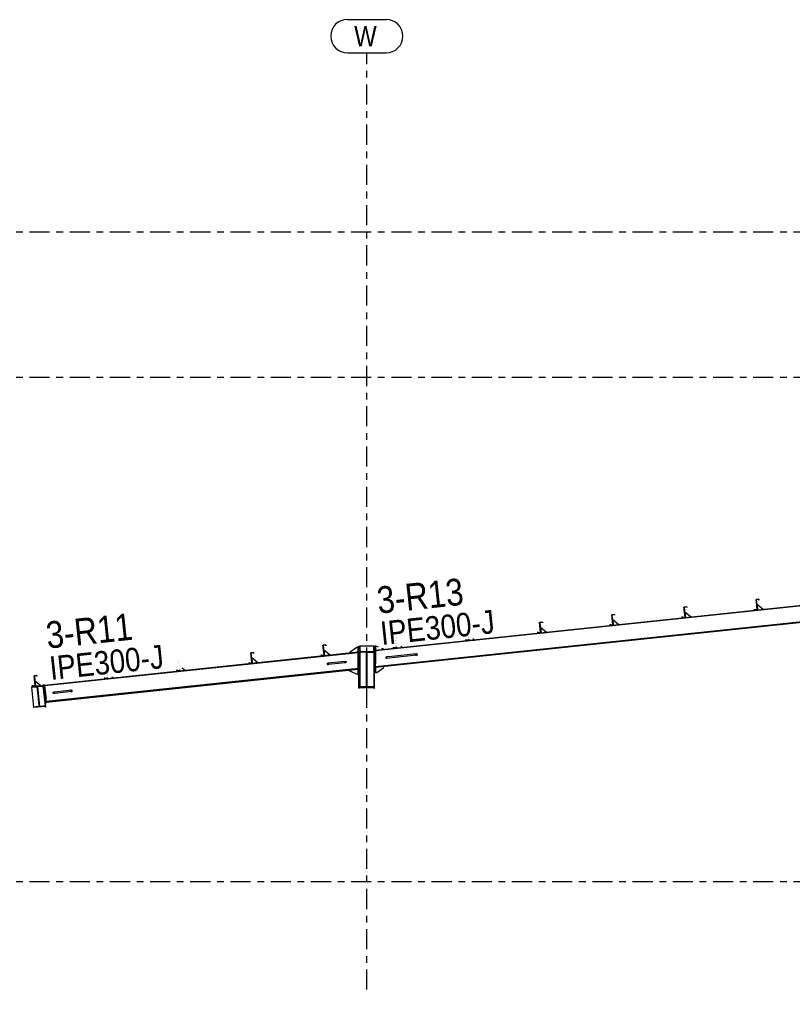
# Model space of a CAD drawing. Header units: millimetres. Extents: x -65 to 757, y -38 to 536.
# Drawn here: x 6.5 to 121.9, y 176 to 320.7 of the extents above; entities that cross this region are included whole.
import ezdxf

# ---------------------------------------------------------------- set-up
doc = ezdxf.new("R2010")
doc.units = ezdxf.units.MM
for name, pattern in [('XKITLINE00', [0]), ('XKITLINE02', [4, 2, -2]), ('XKITLINE03', [6, 3, -1, 1, -1])]:
    doc.linetypes.add(name, pattern=pattern)
for name, color, linetype, lineweight in [('Part', 2, 'Continuous', 0), ('PartMark', 7, 'Continuous', 0), ('S-grid', 1, 'Continuous', 0)]:
    doc.layers.add(name, color=color, linetype=linetype, lineweight=lineweight)
doc.styles.add('ARIAL', font='ARIAL.TTF')

# ---------------------------------------------------------------- blocks, each defined once
blk = doc.blocks.new('*A187')
at = {"layer": 'Part'}
blk.add_hatch(color=3, dxfattribs=at).paths.add_polyline_path([(9.16, 221.16), (9.19, 221.17), (9.5, 218.19), (9.47, 218.19)], flags=17)
blk = doc.blocks.new('*A188')
at = {"layer": 'Part'}
blk.add_hatch(color=3, dxfattribs=at).paths.add_polyline_path([(65.8, 226.04), (65.87, 226.01), (65.9, 225.96), (65.88, 225.91), (65.82, 225.86), (65.74, 225.84), (65.66, 225.84), (65.59, 225.87), (65.56, 225.92), (65.58, 225.98), (65.64, 226.02), (65.72, 226.05)], flags=17)
blk = doc.blocks.new('*A189')
at = {"layer": 'Part'}
blk.add_hatch(color=3, dxfattribs=at).paths.add_polyline_path([(62.57, 228.47), (62.98, 228.52), (63, 228.39), (62.98, 228.39), (62.97, 228.5), (62.58, 228.46), (62.74, 226.97), (62.33, 226.92), (62.31, 227.05), (62.33, 227.05), (62.34, 226.94), (62.73, 226.98)], flags=17)
blk = doc.blocks.new('*A190')
at = {"layer": 'Part'}
blk.add_hatch(color=3, dxfattribs=at).paths.add_polyline_path([(62.57, 228.47), (62.98, 228.52), (63, 228.39), (62.98, 228.39), (62.97, 228.5), (62.58, 228.46), (62.74, 226.97), (62.33, 226.92), (62.31, 227.05), (62.33, 227.05), (62.34, 226.94), (62.73, 226.98)], flags=17)
blk = doc.blocks.new('*A191')
at = {"layer": 'Part'}
blk.add_hatch(color=3, dxfattribs=at).paths.add_polyline_path([(84.12, 230.75), (84.53, 230.79), (84.54, 230.67), (84.53, 230.66), (84.52, 230.77), (84.13, 230.73), (84.29, 229.24), (83.88, 229.2), (83.86, 229.32), (83.88, 229.32), (83.89, 229.21), (84.27, 229.25)], flags=17)
blk = doc.blocks.new('*A192')
at = {"layer": 'Part'}
blk.add_hatch(color=3, dxfattribs=at).paths.add_polyline_path([(84.12, 230.75), (84.53, 230.79), (84.54, 230.67), (84.53, 230.66), (84.52, 230.77), (84.13, 230.73), (84.29, 229.24), (83.88, 229.2), (83.86, 229.32), (83.88, 229.32), (83.89, 229.21), (84.27, 229.25)], flags=17)
blk = doc.blocks.new('*A193')
at = {"layer": 'Part'}
blk.add_hatch(color=3, dxfattribs=at).paths.add_polyline_path([(105.66, 233.02), (106.08, 233.06), (106.09, 232.94), (106.08, 232.94), (106.06, 233.05), (105.68, 233.01), (105.84, 231.51), (105.42, 231.47), (105.41, 231.59), (105.42, 231.6), (105.44, 231.49), (105.82, 231.53)], flags=17)
blk = doc.blocks.new('*A194')
at = {"layer": 'Part'}
blk.add_hatch(color=3, dxfattribs=at).paths.add_polyline_path([(105.66, 233.02), (106.08, 233.06), (106.09, 232.94), (106.08, 232.94), (106.06, 233.05), (105.68, 233.01), (105.84, 231.51), (105.42, 231.47), (105.41, 231.59), (105.42, 231.6), (105.44, 231.49), (105.82, 231.53)], flags=17)
blk = doc.blocks.new('*A195')
at = {"layer": 'Part'}
blk.add_hatch(color=3, dxfattribs=at).paths.add_polyline_path([(73.34, 229.61), (73.76, 229.65), (73.77, 229.53), (73.75, 229.53), (73.74, 229.64), (73.36, 229.6), (73.52, 228.1), (73.1, 228.06), (73.09, 228.18), (73.1, 228.19), (73.11, 228.08), (73.5, 228.12)], flags=17)
blk = doc.blocks.new('*A196')
at = {"layer": 'Part'}
blk.add_hatch(color=3, dxfattribs=at).paths.add_polyline_path([(73.34, 229.61), (73.76, 229.65), (73.77, 229.53), (73.75, 229.53), (73.74, 229.64), (73.36, 229.6), (73.52, 228.1), (73.1, 228.06), (73.09, 228.18), (73.1, 228.19), (73.11, 228.08), (73.5, 228.12)], flags=17)
blk = doc.blocks.new('*A197')
at = {"layer": 'Part'}
blk.add_hatch(color=3, dxfattribs=at).paths.add_polyline_path([(94.89, 231.88), (95.3, 231.93), (95.32, 231.8), (95.3, 231.8), (95.29, 231.91), (94.91, 231.87), (95.06, 230.38), (94.65, 230.33), (94.64, 230.46), (94.65, 230.46), (94.66, 230.35), (95.05, 230.39)], flags=17)
blk = doc.blocks.new('*A198')
at = {"layer": 'Part'}
blk.add_hatch(color=3, dxfattribs=at).paths.add_polyline_path([(94.89, 231.88), (95.3, 231.93), (95.32, 231.8), (95.3, 231.8), (95.29, 231.91), (94.91, 231.87), (95.06, 230.38), (94.65, 230.33), (94.64, 230.46), (94.65, 230.46), (94.66, 230.35), (95.05, 230.39)], flags=17)
blk = doc.blocks.new('*A199')
at = {"layer": 'Part'}
blk.add_hatch(color=3, dxfattribs=at).paths.add_polyline_path([(57.29, 226.32), (57.29, 226.42), (59.38, 226.42), (59.38, 226.32)], flags=17)
blk = doc.blocks.new('*A200')
at = {"layer": 'Part'}
blk.add_hatch(color=3, dxfattribs=at).paths.add_polyline_path([(57.29, 221), (57.29, 221.1), (59.38, 221.1), (59.38, 221)], flags=17)
blk = doc.blocks.new('*A201')
at = {"layer": 'Part'}
blk.add_hatch(color=3, dxfattribs=at).paths.add_polyline_path([(58.31, 221.1), (58.31, 226.32), (58.35, 226.32), (58.35, 221.1)], flags=17)
blk = doc.blocks.new('*A202')
at = {"layer": 'Part'}
blk.add_hatch(color=3, dxfattribs=at).paths.add_polyline_path([(8.7, 222.79), (9.11, 222.84), (9.13, 222.71), (9.11, 222.71), (9.1, 222.82), (8.72, 222.78), (8.87, 221.29), (8.46, 221.24), (8.45, 221.37), (8.46, 221.37), (8.47, 221.26), (8.86, 221.3)], flags=17)
blk = doc.blocks.new('*A203')
at = {"layer": 'Part'}
blk.add_hatch(color=3, dxfattribs=at).paths.add_polyline_path([(8.7, 222.79), (9.11, 222.84), (9.13, 222.71), (9.11, 222.71), (9.1, 222.82), (8.72, 222.78), (8.87, 221.29), (8.46, 221.24), (8.45, 221.37), (8.46, 221.37), (8.47, 221.26), (8.86, 221.3)], flags=17)
blk = doc.blocks.new('*A204')
at = {"layer": 'Part'}
blk.add_hatch(color=3, dxfattribs=at).paths.add_polyline_path([(14.31, 220.61), (14.36, 220.58), (14.39, 220.53), (14.38, 220.47), (14.33, 220.43), (14.27, 220.41), (14.21, 220.42), (14.16, 220.45), (14.13, 220.5), (14.14, 220.55), (14.19, 220.6), (14.25, 220.62)], flags=17)
blk = doc.blocks.new('*A205')
at = {"layer": 'Part'}
blk.add_hatch(color=3, dxfattribs=at).paths.add_polyline_path([(19.47, 223.93), (19.89, 223.97), (19.9, 223.85), (19.89, 223.85), (19.88, 223.96), (19.49, 223.92), (19.65, 222.42), (19.23, 222.38), (19.22, 222.5), (19.24, 222.5), (19.25, 222.39), (19.63, 222.44)], flags=17)
blk = doc.blocks.new('*A206')
at = {"layer": 'Part'}
blk.add_hatch(color=3, dxfattribs=at).paths.add_polyline_path([(19.47, 223.93), (19.89, 223.97), (19.9, 223.85), (19.89, 223.85), (19.88, 223.96), (19.49, 223.92), (19.65, 222.42), (19.23, 222.38), (19.22, 222.5), (19.24, 222.5), (19.25, 222.39), (19.63, 222.44)], flags=17)
blk = doc.blocks.new('*A207')
at = {"layer": 'Part'}
blk.add_hatch(color=3, dxfattribs=at).paths.add_polyline_path([(30.25, 225.07), (30.66, 225.11), (30.68, 224.98), (30.66, 224.98), (30.65, 225.09), (30.26, 225.05), (30.42, 223.56), (30.01, 223.51), (29.99, 223.64), (30.01, 223.64), (30.02, 223.53), (30.41, 223.57)], flags=17)
blk = doc.blocks.new('*A208')
at = {"layer": 'Part'}
blk.add_hatch(color=3, dxfattribs=at).paths.add_polyline_path([(30.25, 225.07), (30.66, 225.11), (30.68, 224.98), (30.66, 224.98), (30.65, 225.09), (30.26, 225.05), (30.42, 223.56), (30.01, 223.51), (29.99, 223.64), (30.01, 223.64), (30.02, 223.53), (30.41, 223.57)], flags=17)
blk = doc.blocks.new('*A209')
at = {"layer": 'Part'}
blk.add_hatch(color=3, dxfattribs=at).paths.add_polyline_path([(8.66, 218.1), (10.32, 218.28), (10.32, 218.21), (8.67, 218.04)], flags=17)
blk = doc.blocks.new('*A210')
at = {"layer": 'Part'}
blk.add_hatch(color=3, dxfattribs=at).paths.add_polyline_path([(8.34, 221.15), (10, 221.32), (10, 221.25), (8.34, 221.08)], flags=17)
blk = doc.blocks.new('*A211')
at = {"layer": 'Part'}
blk.add_hatch(color=3, dxfattribs=at).paths.add_polyline_path([(52.6, 224.65), (52.65, 224.61), (52.67, 224.56), (52.66, 224.51), (52.62, 224.47), (52.55, 224.45), (52.49, 224.45), (52.44, 224.49), (52.42, 224.54), (52.43, 224.59), (52.47, 224.63), (52.53, 224.65)], flags=17)
blk = doc.blocks.new('*A212')
at = {"layer": 'Part'}
blk.add_hatch(color=3, dxfattribs=at).paths.add_polyline_path([(41.02, 226.2), (41.44, 226.25), (41.45, 226.12), (41.43, 226.12), (41.42, 226.23), (41.04, 226.19), (41.2, 224.69), (40.78, 224.65), (40.77, 224.78), (40.78, 224.78), (40.79, 224.67), (41.18, 224.71)], flags=17)
blk = doc.blocks.new('*A213')
at = {"layer": 'Part'}
blk.add_hatch(color=3, dxfattribs=at).paths.add_polyline_path([(41.02, 226.2), (41.44, 226.25), (41.45, 226.12), (41.43, 226.12), (41.42, 226.23), (41.04, 226.19), (41.2, 224.69), (40.78, 224.65), (40.77, 224.78), (40.78, 224.78), (40.79, 224.67), (41.18, 224.71)], flags=17)
blk = doc.blocks.new('*A214')
at = {"layer": 'Part'}
blk.add_hatch(color=3, dxfattribs=at).paths.add_polyline_path([(51.79, 227.34), (52.21, 227.38), (52.22, 227.26), (52.21, 227.26), (52.2, 227.37), (51.81, 227.32), (51.97, 225.83), (51.55, 225.79), (51.54, 225.91), (51.56, 225.91), (51.57, 225.8), (51.95, 225.84)], flags=17)
blk = doc.blocks.new('*A215')
at = {"layer": 'Part'}
blk.add_hatch(color=3, dxfattribs=at).paths.add_polyline_path([(51.79, 227.34), (52.21, 227.38), (52.22, 227.26), (52.21, 227.26), (52.2, 227.37), (51.81, 227.32), (51.97, 225.83), (51.55, 225.79), (51.54, 225.91), (51.56, 225.91), (51.57, 225.8), (51.95, 225.84)], flags=17)
blk = doc.blocks.new('*A237')
at = {"layer": 'Part'}
blk.add_hatch(color=3, dxfattribs=at).paths.add_polyline_path([(116.44, 234.16), (116.85, 234.2), (116.86, 234.08), (116.85, 234.07), (116.84, 234.18), (116.45, 234.14), (116.61, 232.65), (116.2, 232.61), (116.18, 232.73), (116.2, 232.73), (116.21, 232.62), (116.59, 232.66)], flags=17)
blk = doc.blocks.new('*A238')
at = {"layer": 'Part'}
blk.add_hatch(color=3, dxfattribs=at).paths.add_polyline_path([(116.44, 234.16), (116.85, 234.2), (116.86, 234.08), (116.85, 234.07), (116.84, 234.18), (116.45, 234.14), (116.61, 232.65), (116.2, 232.61), (116.18, 232.73), (116.2, 232.73), (116.21, 232.62), (116.59, 232.66)], flags=17)
blk = doc.blocks.new('*A1048')
at = {"layer": 'S-grid', "color": 1, "linetype": 'XKITLINE03', "lineweight": 0}
blk.add_line((-10, 289), (252.7, 289), dxfattribs=at)
blk = doc.blocks.new('*A1050')
at = {"layer": 'S-grid', "color": 1, "linetype": 'XKITLINE03', "lineweight": 0}
blk.add_line((-10, 267.33), (561.82, 267.33), dxfattribs=at)
blk = doc.blocks.new('*A1052')
at = {"layer": 'S-grid', "color": 1, "linetype": 'XKITLINE03', "lineweight": 0}
blk.add_line((-10, 192.12), (571.18, 192.12), dxfattribs=at)
blk = doc.blocks.new('*A1072')
at = {"layer": 'S-grid', "color": 1, "linetype": 'XKITLINE03', "lineweight": 0}
blk.add_line((58.33, 175.98), (58.33, 315.67), dxfattribs=at)
at = {"layer": 'S-grid', "color": 3, "style": 'ARIAL', "width": 0.85}
blk.add_text('W', height=3, dxfattribs=at).set_placement((56.45, 316.67))
blk = doc.blocks.new('*A1073')
at = {"layer": 'S-grid', "color": 1, "linetype": 'XKITLINE00', "lineweight": 0}
for p, q in [((55.45, 320.67), (61.22, 320.67)), ((55.45, 315.67), (61.22, 315.67))]:
    blk.add_line(p, q, dxfattribs=at)
for centre, start, end in [((55.45, 318.17), 90, 270), ((61.22, 318.17), 270, 90)]:
    blk.add_arc(centre, 2.5, start, end, dxfattribs=at)
blk = doc.blocks.new('*A1120')
at = {"layer": 'Part', "color": 2, "linetype": 'XKITLINE00', "lineweight": 0}
for p, q in [((139.44, 234.97), (59.64, 226.56)), ((139.44, 234.9), (59.64, 226.48)), ((139.44, 232.54), (59.64, 224.12)), ((59.64, 224.04), (139.44, 232.46))]:
    blk.add_line(p, q, dxfattribs=at)
at = {"layer": 'Part', "color": 7, "linetype": 'XKITLINE02', "lineweight": 0}
for p, q in [((139.44, 232.46), (139.44, 234.97)), ((59.64, 226.56), (59.64, 224.04))]:
    blk.add_line(p, q, dxfattribs=at)
blk = doc.blocks.new('*A1166')
at = {"layer": 'Part', "color": 2, "linetype": 'XKITLINE00', "lineweight": 0}
for p, q in [((57.03, 226.28), (10.26, 221.35)), ((57.03, 226.21), (10.27, 221.27)), ((57.03, 223.84), (10.51, 218.94)), ((10.52, 218.86), (57.03, 223.77))]:
    blk.add_line(p, q, dxfattribs=at)
at = {"layer": 'Part', "color": 7, "linetype": 'XKITLINE02', "lineweight": 0}
for p, q in [((57.03, 223.77), (57.03, 226.28)), ((10.26, 221.35), (10.52, 218.86))]:
    blk.add_line(p, q, dxfattribs=at)
blk = doc.blocks.new('*A1167')
at = {"layer": 'Part', "color": 2, "linetype": 'XKITLINE00', "lineweight": 0}
for p, q in [((41.09, 226.11), (41.05, 226.1)), ((41.25, 224.62), (41.09, 226.11)), ((41.2, 224.69), (41.2, 224.61))]:
    blk.add_line(p, q, dxfattribs=at)
at = {"layer": 'Part', "color": 7, "linetype": 'XKITLINE02', "lineweight": 0}
for p, q in [((41.05, 226.1), (41.2, 224.69)), ((41.2, 224.61), (41.25, 224.62))]:
    blk.add_line(p, q, dxfattribs=at)
blk = doc.blocks.new('*A1168')
at = {"layer": 'Part', "color": 2, "linetype": 'XKITLINE00', "lineweight": 0}
blk.add_line((42.07, 224.7), (41.16, 225.44), dxfattribs=at)
at = {"layer": 'Part', "color": 7, "linetype": 'XKITLINE02', "lineweight": 0}
for p, q in [((41.16, 225.44), (41.25, 224.62)), ((41.25, 224.62), (42.07, 224.7))]:
    blk.add_line(p, q, dxfattribs=at)
blk = doc.blocks.new('*A1169')
at = {"layer": 'Part', "color": 2, "linetype": 'XKITLINE00', "lineweight": 0}
for p, q in [((59.37, 227.18), (57.29, 227.18)), ((57.29, 226.54), (57.42, 226.42)), ((59.25, 226.42), (59.37, 226.54))]:
    blk.add_line(p, q, dxfattribs=at)
at = {"layer": 'Part', "color": 7, "linetype": 'XKITLINE02', "lineweight": 0}
for p, q in [((57.29, 227.18), (57.29, 226.54)), ((59.37, 226.54), (59.37, 227.18)), ((57.42, 226.42), (59.25, 226.42))]:
    blk.add_line(p, q, dxfattribs=at)
blk = doc.blocks.new('*A1170')
at = {"layer": 'Part', "color": 2, "linetype": 'XKITLINE00', "lineweight": 0}
for p, q in [((57.15, 227.07), (57.02, 227.07)), ((57.02, 227.07), (57.02, 222.99)), ((57.15, 222.99), (57.15, 227.07)), ((57.02, 222.99), (57.15, 222.99))]:
    blk.add_line(p, q, dxfattribs=at)
blk = doc.blocks.new('*A1171')
at = {"layer": 'Part', "color": 2, "linetype": 'XKITLINE00', "lineweight": 0}
for p, q in [((55.84, 226.36), (56.86, 227.05)), ((55.86, 226.16), (55.84, 226.36)), ((56.86, 227.05), (57.02, 227.07)), ((56.9, 226.27), (57.02, 226.41))]:
    blk.add_line(p, q, dxfattribs=at)
at = {"layer": 'Part', "color": 7, "linetype": 'XKITLINE02', "lineweight": 0}
for p, q in [((55.86, 226.16), (56.9, 226.27)), ((57.02, 227.07), (57.02, 226.41))]:
    blk.add_line(p, q, dxfattribs=at)
blk = doc.blocks.new('*A1172')
at = {"layer": 'Part', "color": 2, "linetype": 'XKITLINE00', "lineweight": 0}
for p, q in [((9.16, 221.16), (9.19, 221.17)), ((9.47, 218.19), (9.16, 221.16)), ((9.19, 221.17), (9.5, 218.19)), ((9.5, 218.19), (9.47, 218.19))]:
    blk.add_line(p, q, dxfattribs=at)
blk = doc.blocks.new('*A1173')
at = {"layer": 'Part', "color": 2, "linetype": 'XKITLINE00', "lineweight": 0}
for p, q in [((65.72, 226.05), (62.09, 225.66)), ((65.74, 225.84), (62.11, 225.46)), ((65.58, 225.98), (65.56, 225.92)), ((65.56, 225.92), (65.59, 225.87)), ((65.64, 226.02), (65.58, 225.98)), ((65.59, 225.87), (65.66, 225.84)), ((65.72, 226.05), (65.64, 226.02)), ((65.66, 225.84), (65.74, 225.84)), ((65.8, 226.04), (65.72, 226.05)), ((65.74, 225.84), (65.82, 225.86)), ((65.87, 226.01), (65.8, 226.04)), ((65.82, 225.86), (65.88, 225.91)), ((65.9, 225.96), (65.87, 226.01)), ((65.88, 225.91), (65.9, 225.96))]:
    blk.add_line(p, q, dxfattribs=at)
at = {"layer": 'Part', "color": 7, "linetype": 'XKITLINE02', "lineweight": 0}
for p, q in [((61.22, 225.52), (61.24, 225.56)), ((61.22, 225.47), (61.22, 225.52)), ((61.23, 225.42), (61.22, 225.47)), ((61.26, 225.38), (61.23, 225.42)), ((61.24, 225.56), (61.27, 225.58)), ((61.29, 225.37), (61.26, 225.38)), ((62.09, 225.66), (61.27, 225.58)), ((61.27, 225.58), (61.31, 225.57)), ((62.11, 225.46), (61.29, 225.37)), ((61.32, 225.39), (61.29, 225.37)), ((61.31, 225.57), (61.33, 225.53)), ((61.34, 225.43), (61.32, 225.39)), ((61.33, 225.53), (61.35, 225.48)), ((61.35, 225.48), (61.34, 225.43))]:
    blk.add_line(p, q, dxfattribs=at)
blk = doc.blocks.new('*A1174')
at = {"layer": 'Part', "color": 2, "linetype": 'XKITLINE00', "lineweight": 0}
for p, q in [((62.32, 227.04), (62.31, 227.05)), ((62.31, 227.05), (62.33, 227.05)), ((62.33, 226.92), (62.32, 227.04)), ((62.33, 227.05), (62.33, 227.04)), ((62.33, 227.04), (62.34, 226.94)), ((62.74, 226.97), (62.33, 226.92)), ((62.34, 226.94), (62.73, 226.98)), ((62.73, 226.98), (62.72, 227.08)), ((62.73, 227.08), (62.74, 226.97))]:
    blk.add_line(p, q, dxfattribs=at)
blk = doc.blocks.new('*A1175')
at = {"layer": 'Part', "color": 2, "linetype": 'XKITLINE00', "lineweight": 0}
for p, q in [((62.32, 227.04), (62.31, 227.05)), ((62.31, 227.05), (62.33, 227.05)), ((62.33, 226.92), (62.32, 227.04)), ((62.33, 227.05), (62.33, 227.04)), ((62.33, 227.04), (62.34, 226.94)), ((62.74, 226.97), (62.33, 226.92)), ((62.34, 226.94), (62.73, 226.98)), ((62.73, 226.98), (62.72, 227.08)), ((62.73, 227.08), (62.74, 226.97))]:
    blk.add_line(p, q, dxfattribs=at)
blk = doc.blocks.new('*A1176')
at = {"layer": 'Part', "color": 2, "linetype": 'XKITLINE00', "lineweight": 0}
for p, q in [((84.12, 230.75), (84.53, 230.79)), ((84.27, 229.25), (84.12, 230.75)), ((84.52, 230.77), (84.13, 230.73)), ((84.13, 230.73), (84.29, 229.24)), ((84.53, 230.66), (84.52, 230.77)), ((84.53, 230.79), (84.54, 230.67)), ((84.54, 230.67), (84.53, 230.66)), ((83.88, 229.2), (83.86, 229.32)), ((83.86, 229.32), (83.88, 229.32)), ((83.88, 229.32), (83.89, 229.21)), ((84.29, 229.24), (83.88, 229.2)), ((83.89, 229.21), (84.27, 229.25))]:
    blk.add_line(p, q, dxfattribs=at)
blk = doc.blocks.new('*A1177')
at = {"layer": 'Part', "color": 2, "linetype": 'XKITLINE00', "lineweight": 0}
for p, q in [((84.12, 230.75), (84.53, 230.79)), ((84.27, 229.25), (84.12, 230.75)), ((84.52, 230.77), (84.13, 230.73)), ((84.13, 230.73), (84.29, 229.24)), ((84.53, 230.66), (84.52, 230.77)), ((84.53, 230.79), (84.54, 230.67)), ((84.54, 230.67), (84.53, 230.66)), ((83.88, 229.2), (83.86, 229.32)), ((83.86, 229.32), (83.88, 229.32)), ((83.88, 229.32), (83.89, 229.21)), ((84.29, 229.24), (83.88, 229.2)), ((83.89, 229.21), (84.27, 229.25))]:
    blk.add_line(p, q, dxfattribs=at)
blk = doc.blocks.new('*A1178')
at = {"layer": 'Part', "color": 2, "linetype": 'XKITLINE00', "lineweight": 0}
for p, q in [((105.66, 233.02), (106.08, 233.06)), ((105.82, 231.53), (105.66, 233.02)), ((106.06, 233.05), (105.68, 233.01)), ((105.68, 233.01), (105.84, 231.51)), ((106.08, 232.94), (106.06, 233.05)), ((106.08, 233.06), (106.09, 232.94)), ((105.41, 231.59), (105.42, 231.6)), ((105.42, 231.47), (105.41, 231.59)), ((105.42, 231.6), (105.44, 231.49)), ((105.84, 231.51), (105.42, 231.47)), ((105.44, 231.49), (105.82, 231.53)), ((106.09, 232.94), (106.08, 232.94))]:
    blk.add_line(p, q, dxfattribs=at)
blk = doc.blocks.new('*A1179')
at = {"layer": 'Part', "color": 2, "linetype": 'XKITLINE00', "lineweight": 0}
for p, q in [((105.66, 233.02), (106.08, 233.06)), ((105.82, 231.53), (105.66, 233.02)), ((106.06, 233.05), (105.68, 233.01)), ((105.68, 233.01), (105.84, 231.51)), ((106.08, 232.94), (106.06, 233.05)), ((106.08, 233.06), (106.09, 232.94)), ((105.41, 231.59), (105.42, 231.6)), ((105.42, 231.47), (105.41, 231.59)), ((105.42, 231.6), (105.44, 231.49)), ((105.84, 231.51), (105.42, 231.47)), ((105.44, 231.49), (105.82, 231.53)), ((106.09, 232.94), (106.08, 232.94))]:
    blk.add_line(p, q, dxfattribs=at)
blk = doc.blocks.new('*A1180')
at = {"layer": 'Part', "color": 2, "linetype": 'XKITLINE00', "lineweight": 0}
for p, q in [((73.09, 228.18), (73.1, 228.19)), ((73.1, 228.06), (73.09, 228.18)), ((73.09, 228.18), (73.09, 228.18)), ((73.1, 228.19), (73.1, 228.18)), ((73.1, 228.18), (73.11, 228.08)), ((73.52, 228.1), (73.1, 228.06)), ((73.11, 228.08), (73.5, 228.12)), ((73.5, 228.12), (73.49, 228.22)), ((73.5, 228.22), (73.52, 228.1))]:
    blk.add_line(p, q, dxfattribs=at)
blk = doc.blocks.new('*A1181')
at = {"layer": 'Part', "color": 2, "linetype": 'XKITLINE00', "lineweight": 0}
for p, q in [((73.09, 228.18), (73.1, 228.19)), ((73.1, 228.06), (73.09, 228.18)), ((73.09, 228.18), (73.09, 228.18)), ((73.1, 228.19), (73.1, 228.18)), ((73.1, 228.18), (73.11, 228.08)), ((73.52, 228.1), (73.1, 228.06)), ((73.11, 228.08), (73.5, 228.12)), ((73.5, 228.12), (73.49, 228.22)), ((73.5, 228.22), (73.52, 228.1))]:
    blk.add_line(p, q, dxfattribs=at)
blk = doc.blocks.new('*A1182')
at = {"layer": 'Part', "color": 2, "linetype": 'XKITLINE00', "lineweight": 0}
for p, q in [((94.89, 231.88), (95.3, 231.93)), ((95.05, 230.39), (94.89, 231.88)), ((95.29, 231.91), (94.91, 231.87)), ((94.91, 231.87), (95.06, 230.38)), ((95.3, 231.8), (95.29, 231.91)), ((95.3, 231.93), (95.32, 231.8)), ((95.32, 231.8), (95.3, 231.8)), ((94.65, 230.33), (94.64, 230.46)), ((94.64, 230.46), (94.65, 230.46)), ((94.65, 230.46), (94.66, 230.35)), ((95.06, 230.38), (94.65, 230.33)), ((94.66, 230.35), (95.05, 230.39))]:
    blk.add_line(p, q, dxfattribs=at)
blk = doc.blocks.new('*A1183')
at = {"layer": 'Part', "color": 2, "linetype": 'XKITLINE00', "lineweight": 0}
for p, q in [((94.89, 231.88), (95.3, 231.93)), ((95.05, 230.39), (94.89, 231.88)), ((95.29, 231.91), (94.91, 231.87)), ((94.91, 231.87), (95.06, 230.38)), ((95.3, 231.8), (95.29, 231.91)), ((95.3, 231.93), (95.32, 231.8)), ((95.32, 231.8), (95.3, 231.8)), ((94.65, 230.33), (94.64, 230.46)), ((94.64, 230.46), (94.65, 230.46)), ((94.65, 230.46), (94.66, 230.35)), ((95.06, 230.38), (94.65, 230.33)), ((94.66, 230.35), (95.05, 230.39))]:
    blk.add_line(p, q, dxfattribs=at)
blk = doc.blocks.new('*A1184')
at = {"layer": 'Part', "color": 2, "linetype": 'XKITLINE00', "lineweight": 0}
for p, q in [((57.29, 226.42), (59.38, 226.42)), ((57.29, 226.32), (57.29, 226.42)), ((59.38, 226.32), (57.29, 226.32)), ((59.38, 226.42), (59.38, 226.32))]:
    blk.add_line(p, q, dxfattribs=at)
blk = doc.blocks.new('*A1185')
at = {"layer": 'Part', "color": 2, "linetype": 'XKITLINE00', "lineweight": 0}
for p, q in [((57.29, 221.1), (59.38, 221.1)), ((57.29, 221), (57.29, 221.1)), ((59.38, 221), (57.29, 221)), ((59.38, 221.1), (59.38, 221))]:
    blk.add_line(p, q, dxfattribs=at)
blk = doc.blocks.new('*A1186')
at = {"layer": 'Part', "color": 2, "linetype": 'XKITLINE00', "lineweight": 0}
for p, q in [((58.35, 226.19), (58.48, 226.31)), ((58.48, 226.31), (59.38, 226.31)), ((58.48, 221.11), (58.35, 221.24)), ((59.38, 221.11), (58.48, 221.11))]:
    blk.add_line(p, q, dxfattribs=at)
at = {"layer": 'Part', "color": 7, "linetype": 'XKITLINE02', "lineweight": 0}
for p, q in [((58.35, 221.24), (58.35, 226.19)), ((59.38, 226.31), (59.38, 221.11))]:
    blk.add_line(p, q, dxfattribs=at)
blk = doc.blocks.new('*A1187')
at = {"layer": 'Part', "color": 2, "linetype": 'XKITLINE00', "lineweight": 0}
for p, q in [((59.37, 227.18), (59.37, 226.42)), ((59.5, 227.18), (59.37, 227.18)), ((59.5, 220.92), (59.5, 227.18)), ((59.37, 226.32), (59.37, 221.1)), ((59.37, 221), (59.37, 220.92)), ((59.37, 220.92), (59.5, 220.92))]:
    blk.add_line(p, q, dxfattribs=at)
at = {"layer": 'Part', "color": 7, "linetype": 'XKITLINE02', "lineweight": 0}
for p, q in [((59.37, 226.42), (59.37, 226.32)), ((59.37, 221.1), (59.37, 221))]:
    blk.add_line(p, q, dxfattribs=at)
blk = doc.blocks.new('*A1188')
at = {"layer": 'Part', "color": 2, "linetype": 'XKITLINE00', "lineweight": 0}
for p, q in [((59.77, 224.06), (59.64, 223.92)), ((59.64, 223.26), (59.81, 223.28)), ((59.81, 223.28), (60.82, 223.98)), ((60.82, 223.98), (60.8, 224.17))]:
    blk.add_line(p, q, dxfattribs=at)
at = {"layer": 'Part', "color": 7, "linetype": 'XKITLINE02', "lineweight": 0}
for p, q in [((59.64, 223.92), (59.64, 223.26)), ((60.8, 224.17), (59.77, 224.06))]:
    blk.add_line(p, q, dxfattribs=at)
blk = doc.blocks.new('*A1189')
at = {"layer": 'Part', "color": 7, "linetype": 'XKITLINE02', "lineweight": 0}
for p, q in [((73.55, 228.22), (73.57, 228.03)), ((73.57, 228.03), (74.39, 228.11))]:
    blk.add_line(p, q, dxfattribs=at)
at = {"layer": 'Part', "color": 2, "linetype": 'XKITLINE00', "lineweight": 0}
blk.add_line((74.39, 228.11), (74.17, 228.29), dxfattribs=at)
blk = doc.blocks.new('*A1190')
at = {"layer": 'Part', "color": 7, "linetype": 'XKITLINE02', "lineweight": 0}
for p, q in [((62.77, 227.09), (62.79, 226.89)), ((62.79, 226.89), (63.62, 226.98))]:
    blk.add_line(p, q, dxfattribs=at)
at = {"layer": 'Part', "color": 2, "linetype": 'XKITLINE00', "lineweight": 0}
blk.add_line((63.62, 226.98), (63.4, 227.15), dxfattribs=at)
blk = doc.blocks.new('*A1191')
at = {"layer": 'Part', "color": 7, "linetype": 'XKITLINE02', "lineweight": 0}
for p, q in [((62.73, 227.08), (62.74, 226.97)), ((62.75, 226.88), (62.79, 226.89))]:
    blk.add_line(p, q, dxfattribs=at)
at = {"layer": 'Part', "color": 2, "linetype": 'XKITLINE00', "lineweight": 0}
for p, q in [((62.74, 226.97), (62.75, 226.88)), ((62.79, 226.89), (62.77, 227.09))]:
    blk.add_line(p, q, dxfattribs=at)
blk = doc.blocks.new('*A1192')
at = {"layer": 'Part', "color": 2, "linetype": 'XKITLINE00', "lineweight": 0}
blk.add_line((85.17, 229.25), (84.25, 229.99), dxfattribs=at)
at = {"layer": 'Part', "color": 7, "linetype": 'XKITLINE02', "lineweight": 0}
for p, q in [((84.25, 229.99), (84.34, 229.16)), ((84.34, 229.16), (85.17, 229.25))]:
    blk.add_line(p, q, dxfattribs=at)
blk = doc.blocks.new('*A1193')
at = {"layer": 'Part', "color": 2, "linetype": 'XKITLINE00', "lineweight": 0}
for p, q in [((84.18, 230.65), (84.14, 230.65)), ((84.34, 229.16), (84.18, 230.65)), ((84.29, 229.24), (84.3, 229.16))]:
    blk.add_line(p, q, dxfattribs=at)
at = {"layer": 'Part', "color": 7, "linetype": 'XKITLINE02', "lineweight": 0}
for p, q in [((84.14, 230.65), (84.29, 229.24)), ((84.3, 229.16), (84.34, 229.16))]:
    blk.add_line(p, q, dxfattribs=at)
blk = doc.blocks.new('*A1194')
at = {"layer": 'Part', "color": 7, "linetype": 'XKITLINE02', "lineweight": 0}
for p, q in [((73.5, 228.22), (73.52, 228.1)), ((73.52, 228.02), (73.57, 228.03))]:
    blk.add_line(p, q, dxfattribs=at)
at = {"layer": 'Part', "color": 2, "linetype": 'XKITLINE00', "lineweight": 0}
for p, q in [((73.52, 228.1), (73.52, 228.02)), ((73.57, 228.03), (73.55, 228.22))]:
    blk.add_line(p, q, dxfattribs=at)
blk = doc.blocks.new('*A1195')
at = {"layer": 'Part', "color": 2, "linetype": 'XKITLINE00', "lineweight": 0}
for p, q in [((59.52, 223.26), (59.52, 227.18)), ((59.52, 227.18), (59.64, 227.18)), ((59.64, 223.26), (59.64, 227.18)), ((59.64, 223.26), (59.52, 223.26))]:
    blk.add_line(p, q, dxfattribs=at)
blk = doc.blocks.new('*A1196')
at = {"layer": 'Part', "color": 2, "linetype": 'XKITLINE00', "lineweight": 0}
for p, q in [((59.74, 227.19), (59.64, 227.18)), ((60.09, 227.05), (59.74, 227.19)), ((59.64, 226.68), (59.77, 226.57)), ((60.88, 226.73), (60.56, 226.86)), ((60.88, 226.69), (60.88, 226.73))]:
    blk.add_line(p, q, dxfattribs=at)
at = {"layer": 'Part', "color": 7, "linetype": 'XKITLINE02', "lineweight": 0}
for p, q in [((59.64, 227.18), (59.64, 226.68)), ((59.77, 226.57), (60.88, 226.69))]:
    blk.add_line(p, q, dxfattribs=at)
blk = doc.blocks.new('*A1197')
at = {"layer": 'Part', "color": 2, "linetype": 'XKITLINE00', "lineweight": 0}
for p, q in [((94.96, 231.79), (94.91, 231.79)), ((95.11, 230.3), (94.96, 231.79)), ((95.06, 230.38), (95.07, 230.29))]:
    blk.add_line(p, q, dxfattribs=at)
at = {"layer": 'Part', "color": 7, "linetype": 'XKITLINE02', "lineweight": 0}
for p, q in [((94.91, 231.79), (95.06, 230.38)), ((95.07, 230.29), (95.11, 230.3))]:
    blk.add_line(p, q, dxfattribs=at)
blk = doc.blocks.new('*A1198')
at = {"layer": 'Part', "color": 2, "linetype": 'XKITLINE00', "lineweight": 0}
blk.add_line((95.94, 230.39), (95.03, 231.13), dxfattribs=at)
at = {"layer": 'Part', "color": 7, "linetype": 'XKITLINE02', "lineweight": 0}
for p, q in [((95.03, 231.13), (95.11, 230.3)), ((95.11, 230.3), (95.94, 230.39))]:
    blk.add_line(p, q, dxfattribs=at)
blk = doc.blocks.new('*A1199')
at = {"layer": 'Part', "color": 2, "linetype": 'XKITLINE00', "lineweight": 0}
for p, q in [((105.73, 232.93), (105.69, 232.92)), ((105.89, 231.43), (105.73, 232.93)), ((105.84, 231.51), (105.85, 231.43))]:
    blk.add_line(p, q, dxfattribs=at)
at = {"layer": 'Part', "color": 7, "linetype": 'XKITLINE02', "lineweight": 0}
for p, q in [((105.69, 232.92), (105.84, 231.51)), ((105.85, 231.43), (105.89, 231.43))]:
    blk.add_line(p, q, dxfattribs=at)
blk = doc.blocks.new('*A1200')
at = {"layer": 'Part', "color": 2, "linetype": 'XKITLINE00', "lineweight": 0}
blk.add_line((106.72, 231.52), (105.8, 232.26), dxfattribs=at)
at = {"layer": 'Part', "color": 7, "linetype": 'XKITLINE02', "lineweight": 0}
for p, q in [((105.8, 232.26), (105.89, 231.43)), ((105.89, 231.43), (106.72, 231.52))]:
    blk.add_line(p, q, dxfattribs=at)
blk = doc.blocks.new('*A1201')
at = {"layer": 'Part', "color": 2, "linetype": 'XKITLINE00', "lineweight": 0}
for p, q in [((58.31, 226.32), (58.35, 226.32)), ((58.31, 221.1), (58.31, 226.32)), ((58.35, 226.32), (58.35, 221.1)), ((58.35, 221.1), (58.31, 221.1))]:
    blk.add_line(p, q, dxfattribs=at)
blk = doc.blocks.new('*A1202')
at = {"layer": 'Part', "color": 2, "linetype": 'XKITLINE00', "lineweight": 0}
for p, q in [((8.7, 222.79), (9.11, 222.84)), ((9.11, 222.84), (9.13, 222.71)), ((8.86, 221.3), (8.7, 222.79)), ((9.1, 222.82), (8.72, 222.78)), ((8.72, 222.78), (8.87, 221.29)), ((9.11, 222.71), (9.1, 222.82)), ((9.13, 222.71), (9.11, 222.71)), ((8.46, 221.24), (8.45, 221.37)), ((8.45, 221.37), (8.46, 221.37)), ((8.46, 221.37), (8.47, 221.26)), ((8.87, 221.29), (8.46, 221.24)), ((8.47, 221.26), (8.86, 221.3))]:
    blk.add_line(p, q, dxfattribs=at)
blk = doc.blocks.new('*A1203')
at = {"layer": 'Part', "color": 2, "linetype": 'XKITLINE00', "lineweight": 0}
for p, q in [((8.7, 222.79), (9.11, 222.84)), ((9.11, 222.84), (9.13, 222.71)), ((8.86, 221.3), (8.7, 222.79)), ((9.1, 222.82), (8.72, 222.78)), ((8.72, 222.78), (8.87, 221.29)), ((9.11, 222.71), (9.1, 222.82)), ((9.13, 222.71), (9.11, 222.71)), ((8.46, 221.24), (8.45, 221.37)), ((8.45, 221.37), (8.46, 221.37)), ((8.46, 221.37), (8.47, 221.26)), ((8.87, 221.29), (8.46, 221.24)), ((8.47, 221.26), (8.86, 221.3))]:
    blk.add_line(p, q, dxfattribs=at)
blk = doc.blocks.new('*A1204')
at = {"layer": 'Part', "color": 7, "linetype": 'XKITLINE02', "lineweight": 0}
for p, q in [((11.54, 220.28), (11.57, 220.32)), ((11.54, 220.23), (11.54, 220.28)), ((11.55, 220.18), (11.54, 220.23)), ((11.59, 220.14), (11.55, 220.18)), ((11.57, 220.32), (11.61, 220.34)), ((11.63, 220.13), (11.59, 220.14)), ((12.21, 220.4), (11.61, 220.34)), ((11.61, 220.34), (11.66, 220.33)), ((12.23, 220.19), (11.63, 220.13)), ((11.67, 220.15), (11.63, 220.13)), ((11.66, 220.33), (11.69, 220.29)), ((11.7, 220.19), (11.67, 220.15)), ((11.69, 220.29), (11.71, 220.24)), ((11.71, 220.24), (11.7, 220.19))]:
    blk.add_line(p, q, dxfattribs=at)
at = {"layer": 'Part', "color": 2, "linetype": 'XKITLINE00', "lineweight": 0}
for p, q in [((14.25, 220.62), (12.21, 220.4)), ((14.27, 220.41), (12.23, 220.19)), ((14.14, 220.55), (14.13, 220.5)), ((14.13, 220.5), (14.16, 220.45)), ((14.19, 220.6), (14.14, 220.55)), ((14.16, 220.45), (14.21, 220.42)), ((14.25, 220.62), (14.19, 220.6)), ((14.21, 220.42), (14.27, 220.41)), ((14.31, 220.61), (14.25, 220.62)), ((14.27, 220.41), (14.33, 220.43)), ((14.36, 220.58), (14.31, 220.61)), ((14.33, 220.43), (14.38, 220.47)), ((14.39, 220.53), (14.36, 220.58)), ((14.38, 220.47), (14.39, 220.53))]:
    blk.add_line(p, q, dxfattribs=at)
blk = doc.blocks.new('*A1205')
at = {"layer": 'Part', "color": 2, "linetype": 'XKITLINE00', "lineweight": 0}
for p, q in [((19.22, 222.49), (19.22, 222.5)), ((19.22, 222.5), (19.24, 222.5)), ((19.23, 222.38), (19.22, 222.49)), ((19.65, 222.42), (19.23, 222.38)), ((19.24, 222.5), (19.24, 222.5)), ((19.24, 222.5), (19.25, 222.39)), ((19.25, 222.39), (19.63, 222.44)), ((19.63, 222.44), (19.62, 222.54)), ((19.64, 222.54), (19.65, 222.42))]:
    blk.add_line(p, q, dxfattribs=at)
blk = doc.blocks.new('*A1206')
at = {"layer": 'Part', "color": 2, "linetype": 'XKITLINE00', "lineweight": 0}
for p, q in [((19.22, 222.49), (19.22, 222.5)), ((19.22, 222.5), (19.24, 222.5)), ((19.23, 222.38), (19.22, 222.49)), ((19.65, 222.42), (19.23, 222.38)), ((19.24, 222.5), (19.24, 222.5)), ((19.24, 222.5), (19.25, 222.39)), ((19.25, 222.39), (19.63, 222.44)), ((19.63, 222.44), (19.62, 222.54)), ((19.64, 222.54), (19.65, 222.42))]:
    blk.add_line(p, q, dxfattribs=at)
blk = doc.blocks.new('*A1207')
at = {"layer": 'Part', "color": 2, "linetype": 'XKITLINE00', "lineweight": 0}
for p, q in [((30, 223.63), (29.99, 223.64)), ((29.99, 223.64), (30.01, 223.64)), ((30.01, 223.51), (30, 223.63)), ((30.01, 223.64), (30.01, 223.63)), ((30.01, 223.63), (30.02, 223.53)), ((30.42, 223.56), (30.01, 223.51)), ((30.02, 223.53), (30.41, 223.57)), ((30.41, 223.57), (30.39, 223.67)), ((30.41, 223.67), (30.42, 223.56))]:
    blk.add_line(p, q, dxfattribs=at)
blk = doc.blocks.new('*A1208')
at = {"layer": 'Part', "color": 2, "linetype": 'XKITLINE00', "lineweight": 0}
for p, q in [((30, 223.63), (29.99, 223.64)), ((29.99, 223.64), (30.01, 223.64)), ((30.01, 223.51), (30, 223.63)), ((30.01, 223.64), (30.01, 223.63)), ((30.01, 223.63), (30.02, 223.53)), ((30.42, 223.56), (30.01, 223.51)), ((30.02, 223.53), (30.41, 223.57)), ((30.41, 223.57), (30.39, 223.67)), ((30.41, 223.67), (30.42, 223.56))]:
    blk.add_line(p, q, dxfattribs=at)
blk = doc.blocks.new('*A1209')
at = {"layer": 'Part', "color": 2, "linetype": 'XKITLINE00', "lineweight": 0}
for p, q in [((8.66, 218.1), (10.32, 218.28)), ((8.67, 218.04), (8.66, 218.1)), ((10.32, 218.21), (8.67, 218.04)), ((10.32, 218.28), (10.32, 218.21))]:
    blk.add_line(p, q, dxfattribs=at)
blk = doc.blocks.new('*A1210')
at = {"layer": 'Part', "color": 2, "linetype": 'XKITLINE00', "lineweight": 0}
for p, q in [((8.34, 221.15), (10, 221.32)), ((10, 221.25), (8.34, 221.08)), ((8.34, 221.08), (8.34, 221.15)), ((10, 221.32), (10, 221.25))]:
    blk.add_line(p, q, dxfattribs=at)
blk = doc.blocks.new('*A1211')
at = {"layer": 'Part', "color": 2, "linetype": 'XKITLINE00', "lineweight": 0}
for p, q in [((10.11, 221.42), (9.99, 221.4)), ((9.99, 221.4), (10, 221.32)), ((10.46, 218.14), (10.11, 221.42)), ((10, 221.25), (10.32, 218.28)), ((10.32, 218.21), (10.33, 218.13)), ((10.33, 218.13), (10.46, 218.14))]:
    blk.add_line(p, q, dxfattribs=at)
at = {"layer": 'Part', "color": 7, "linetype": 'XKITLINE02', "lineweight": 0}
for p, q in [((10, 221.32), (10, 221.25)), ((10.32, 218.28), (10.32, 218.21))]:
    blk.add_line(p, q, dxfattribs=at)
blk = doc.blocks.new('*A1212')
at = {"layer": 'Part', "color": 2, "linetype": 'XKITLINE00', "lineweight": 0}
for p, q in [((8.35, 221.07), (9.03, 221.14)), ((8.66, 218.11), (8.35, 221.07)), ((9.03, 221.14), (9.17, 221.03)), ((9.35, 218.18), (8.66, 218.11)), ((9.46, 218.32), (9.35, 218.18))]:
    blk.add_line(p, q, dxfattribs=at)
at = {"layer": 'Part', "color": 7, "linetype": 'XKITLINE02', "lineweight": 0}
blk.add_line((9.46, 218.32), (9.17, 221.03), dxfattribs=at)
blk = doc.blocks.new('*A1213')
at = {"layer": 'Part', "color": 2, "linetype": 'XKITLINE00', "lineweight": 0}
for p, q in [((9.2, 221.04), (9.32, 221.17)), ((9.32, 221.17), (10, 221.25)), ((9.49, 218.33), (9.63, 218.21)), ((10.32, 218.29), (9.63, 218.21))]:
    blk.add_line(p, q, dxfattribs=at)
at = {"layer": 'Part', "color": 7, "linetype": 'XKITLINE02', "lineweight": 0}
for p, q in [((9.2, 221.04), (9.49, 218.33)), ((10, 221.25), (10.32, 218.29)), ((10.32, 218.29), (10.32, 218.29)), ((10.32, 218.29), (10.32, 218.29))]:
    blk.add_line(p, q, dxfattribs=at)
blk = doc.blocks.new('*A1214')
at = {"layer": 'Part', "color": 2, "linetype": 'XKITLINE00', "lineweight": 0}
for p, q in [((10.13, 221.42), (10.25, 221.43)), ((10.41, 218.72), (10.13, 221.42)), ((10.54, 218.74), (10.25, 221.43)), ((10.54, 218.74), (10.41, 218.72))]:
    blk.add_line(p, q, dxfattribs=at)
blk = doc.blocks.new('*A1215')
at = {"layer": 'Part', "color": 2, "linetype": 'XKITLINE00', "lineweight": 0}
for p, q in [((8.77, 222.7), (8.73, 222.69)), ((8.92, 221.21), (8.77, 222.7)), ((8.87, 221.29), (8.88, 221.2))]:
    blk.add_line(p, q, dxfattribs=at)
at = {"layer": 'Part', "color": 7, "linetype": 'XKITLINE02', "lineweight": 0}
for p, q in [((8.73, 222.69), (8.87, 221.29)), ((8.88, 221.2), (8.92, 221.21))]:
    blk.add_line(p, q, dxfattribs=at)
blk = doc.blocks.new('*A1216')
at = {"layer": 'Part', "color": 2, "linetype": 'XKITLINE00', "lineweight": 0}
blk.add_line((8.84, 222.04), (9.75, 221.29), dxfattribs=at)
at = {"layer": 'Part', "color": 7, "linetype": 'XKITLINE02', "lineweight": 0}
for p, q in [((8.92, 221.21), (8.84, 222.04)), ((9.75, 221.29), (8.92, 221.21))]:
    blk.add_line(p, q, dxfattribs=at)
blk = doc.blocks.new('*A1217')
at = {"layer": 'Part', "color": 7, "linetype": 'XKITLINE02', "lineweight": 0}
for p, q in [((19.7, 222.34), (19.68, 222.54)), ((20.53, 222.43), (19.7, 222.34))]:
    blk.add_line(p, q, dxfattribs=at)
at = {"layer": 'Part', "color": 2, "linetype": 'XKITLINE00', "lineweight": 0}
blk.add_line((20.31, 222.61), (20.53, 222.43), dxfattribs=at)
blk = doc.blocks.new('*A1218')
at = {"layer": 'Part', "color": 7, "linetype": 'XKITLINE02', "lineweight": 0}
for p, q in [((19.64, 222.54), (19.65, 222.42)), ((19.66, 222.34), (19.7, 222.34))]:
    blk.add_line(p, q, dxfattribs=at)
at = {"layer": 'Part', "color": 2, "linetype": 'XKITLINE00', "lineweight": 0}
for p, q in [((19.65, 222.42), (19.66, 222.34)), ((19.7, 222.34), (19.68, 222.54))]:
    blk.add_line(p, q, dxfattribs=at)
blk = doc.blocks.new('*A1219')
at = {"layer": 'Part', "color": 7, "linetype": 'XKITLINE02', "lineweight": 0}
for p, q in [((30.47, 223.48), (30.45, 223.68)), ((31.3, 223.57), (30.47, 223.48))]:
    blk.add_line(p, q, dxfattribs=at)
at = {"layer": 'Part', "color": 2, "linetype": 'XKITLINE00', "lineweight": 0}
blk.add_line((30.8, 223.97), (31.3, 223.57), dxfattribs=at)
blk = doc.blocks.new('*A1220')
at = {"layer": 'Part', "color": 7, "linetype": 'XKITLINE02', "lineweight": 0}
for p, q in [((30.41, 223.67), (30.42, 223.56)), ((30.43, 223.48), (30.47, 223.48))]:
    blk.add_line(p, q, dxfattribs=at)
at = {"layer": 'Part', "color": 2, "linetype": 'XKITLINE00', "lineweight": 0}
for p, q in [((30.42, 223.56), (30.43, 223.48)), ((30.47, 223.48), (30.45, 223.68))]:
    blk.add_line(p, q, dxfattribs=at)
blk = doc.blocks.new('*A1221')
at = {"layer": 'Part', "color": 2, "linetype": 'XKITLINE00', "lineweight": 0}
for p, q in [((52.43, 224.59), (52.42, 224.54)), ((52.42, 224.54), (52.44, 224.49)), ((52.47, 224.63), (52.43, 224.59)), ((52.44, 224.49), (52.49, 224.45)), ((52.53, 224.65), (52.47, 224.63)), ((52.49, 224.45), (52.55, 224.45)), ((54.57, 224.87), (52.53, 224.65)), ((52.6, 224.65), (52.53, 224.65)), ((54.6, 224.66), (52.55, 224.45)), ((52.55, 224.45), (52.62, 224.47)), ((52.65, 224.61), (52.6, 224.65)), ((52.62, 224.47), (52.66, 224.51)), ((52.67, 224.56), (52.65, 224.61)), ((52.66, 224.51), (52.67, 224.56))]:
    blk.add_line(p, q, dxfattribs=at)
at = {"layer": 'Part', "color": 7, "linetype": 'XKITLINE02', "lineweight": 0}
for p, q in [((55.17, 224.93), (54.57, 224.87)), ((55.19, 224.73), (54.6, 224.66)), ((55.1, 224.87), (55.13, 224.91)), ((55.1, 224.82), (55.1, 224.87)), ((55.11, 224.77), (55.1, 224.82)), ((55.15, 224.73), (55.11, 224.77)), ((55.13, 224.91), (55.17, 224.93)), ((55.19, 224.73), (55.15, 224.73)), ((55.17, 224.93), (55.21, 224.92)), ((55.23, 224.74), (55.19, 224.73)), ((55.21, 224.92), (55.25, 224.89)), ((55.26, 224.79), (55.23, 224.74)), ((55.25, 224.89), (55.26, 224.84)), ((55.26, 224.84), (55.26, 224.79))]:
    blk.add_line(p, q, dxfattribs=at)
blk = doc.blocks.new('*A1222')
at = {"layer": 'Part', "color": 2, "linetype": 'XKITLINE00', "lineweight": 0}
for p, q in [((41.02, 226.2), (41.44, 226.25)), ((41.18, 224.71), (41.02, 226.2)), ((41.42, 226.23), (41.04, 226.19)), ((41.04, 226.19), (41.2, 224.69)), ((41.43, 226.12), (41.42, 226.23)), ((41.45, 226.12), (41.43, 226.12)), ((41.44, 226.25), (41.45, 226.12)), ((40.78, 224.65), (40.77, 224.78)), ((40.77, 224.78), (40.78, 224.78)), ((40.78, 224.78), (40.79, 224.67)), ((41.2, 224.69), (40.78, 224.65)), ((40.79, 224.67), (41.18, 224.71))]:
    blk.add_line(p, q, dxfattribs=at)
blk = doc.blocks.new('*A1223')
at = {"layer": 'Part', "color": 2, "linetype": 'XKITLINE00', "lineweight": 0}
for p, q in [((41.02, 226.2), (41.44, 226.25)), ((41.18, 224.71), (41.02, 226.2)), ((41.42, 226.23), (41.04, 226.19)), ((41.04, 226.19), (41.2, 224.69)), ((41.43, 226.12), (41.42, 226.23)), ((41.45, 226.12), (41.43, 226.12)), ((41.44, 226.25), (41.45, 226.12)), ((40.78, 224.65), (40.77, 224.78)), ((40.77, 224.78), (40.78, 224.78)), ((40.78, 224.78), (40.79, 224.67)), ((41.2, 224.69), (40.78, 224.65)), ((40.79, 224.67), (41.18, 224.71))]:
    blk.add_line(p, q, dxfattribs=at)
blk = doc.blocks.new('*A1224')
at = {"layer": 'Part', "color": 2, "linetype": 'XKITLINE00', "lineweight": 0}
for p, q in [((51.79, 227.34), (52.21, 227.38)), ((51.95, 225.84), (51.79, 227.34)), ((52.2, 227.37), (51.81, 227.32)), ((51.81, 227.32), (51.97, 225.83)), ((52.21, 227.26), (52.2, 227.37)), ((52.21, 227.38), (52.22, 227.26)), ((52.22, 227.26), (52.21, 227.26)), ((51.55, 225.79), (51.54, 225.91)), ((51.54, 225.91), (51.56, 225.91)), ((51.97, 225.83), (51.55, 225.79)), ((51.56, 225.91), (51.57, 225.8)), ((51.57, 225.8), (51.95, 225.84))]:
    blk.add_line(p, q, dxfattribs=at)
blk = doc.blocks.new('*A1225')
at = {"layer": 'Part', "color": 2, "linetype": 'XKITLINE00', "lineweight": 0}
for p, q in [((51.79, 227.34), (52.21, 227.38)), ((51.95, 225.84), (51.79, 227.34)), ((52.2, 227.37), (51.81, 227.32)), ((51.81, 227.32), (51.97, 225.83)), ((52.21, 227.26), (52.2, 227.37)), ((52.21, 227.38), (52.22, 227.26)), ((52.22, 227.26), (52.21, 227.26)), ((51.55, 225.79), (51.54, 225.91)), ((51.54, 225.91), (51.56, 225.91)), ((51.97, 225.83), (51.55, 225.79)), ((51.56, 225.91), (51.57, 225.8)), ((51.57, 225.8), (51.95, 225.84))]:
    blk.add_line(p, q, dxfattribs=at)
blk = doc.blocks.new('*A1226')
at = {"layer": 'Part', "color": 2, "linetype": 'XKITLINE00', "lineweight": 0}
for p, q in [((58.19, 226.31), (57.29, 226.31)), ((58.19, 226.31), (58.31, 226.19)), ((58.19, 221.11), (57.29, 221.11)), ((58.31, 221.24), (58.19, 221.11))]:
    blk.add_line(p, q, dxfattribs=at)
at = {"layer": 'Part', "color": 7, "linetype": 'XKITLINE02', "lineweight": 0}
for p, q in [((57.29, 226.31), (57.29, 221.11)), ((58.31, 226.19), (58.31, 221.24))]:
    blk.add_line(p, q, dxfattribs=at)
blk = doc.blocks.new('*A1227')
at = {"layer": 'Part', "color": 2, "linetype": 'XKITLINE00', "lineweight": 0}
for p, q in [((57.17, 220.92), (57.17, 227.18)), ((57.17, 227.18), (57.29, 227.18)), ((57.29, 227.18), (57.29, 226.42)), ((57.29, 226.32), (57.29, 221.1)), ((57.29, 220.92), (57.17, 220.92)), ((57.29, 221), (57.29, 220.92))]:
    blk.add_line(p, q, dxfattribs=at)
at = {"layer": 'Part', "color": 7, "linetype": 'XKITLINE02', "lineweight": 0}
for p, q in [((57.29, 226.42), (57.29, 226.32)), ((57.29, 221.1), (57.29, 221))]:
    blk.add_line(p, q, dxfattribs=at)
blk = doc.blocks.new('*A1228')
at = {"layer": 'Part', "color": 7, "linetype": 'XKITLINE02', "lineweight": 0}
for p, q in [((55.78, 223.64), (56.9, 223.75)), ((57.02, 223.64), (57.02, 222.99))]:
    blk.add_line(p, q, dxfattribs=at)
at = {"layer": 'Part', "color": 2, "linetype": 'XKITLINE00', "lineweight": 0}
for p, q in [((55.8, 223.45), (55.78, 223.64)), ((56.94, 222.98), (55.8, 223.45)), ((56.9, 223.75), (57.02, 223.64)), ((57.02, 222.99), (56.94, 222.98))]:
    blk.add_line(p, q, dxfattribs=at)
blk = doc.blocks.new('*A1229')
at = {"layer": 'Part', "color": 2, "linetype": 'XKITLINE00', "lineweight": 0}
for p, q in [((51.86, 227.24), (51.82, 227.24)), ((52.02, 225.75), (51.86, 227.24)), ((51.97, 225.83), (51.98, 225.75))]:
    blk.add_line(p, q, dxfattribs=at)
at = {"layer": 'Part', "color": 7, "linetype": 'XKITLINE02', "lineweight": 0}
for p, q in [((51.82, 227.24), (51.97, 225.83)), ((51.98, 225.75), (52.02, 225.75))]:
    blk.add_line(p, q, dxfattribs=at)
blk = doc.blocks.new('*A1230')
at = {"layer": 'Part', "color": 2, "linetype": 'XKITLINE00', "lineweight": 0}
blk.add_line((52.85, 225.84), (51.93, 226.58), dxfattribs=at)
at = {"layer": 'Part', "color": 7, "linetype": 'XKITLINE02', "lineweight": 0}
for p, q in [((51.93, 226.58), (52.02, 225.75)), ((52.02, 225.75), (52.85, 225.84))]:
    blk.add_line(p, q, dxfattribs=at)
blk = doc.blocks.new('*A1272')
at = {"layer": 'Part', "color": 2, "linetype": 'XKITLINE00', "lineweight": 0}
for p, q in [((116.44, 234.16), (116.85, 234.2)), ((116.59, 232.66), (116.44, 234.16)), ((116.84, 234.18), (116.45, 234.14)), ((116.45, 234.14), (116.61, 232.65)), ((116.85, 234.07), (116.84, 234.18)), ((116.85, 234.2), (116.86, 234.08)), ((116.86, 234.08), (116.85, 234.07)), ((116.2, 232.61), (116.18, 232.73)), ((116.18, 232.73), (116.2, 232.73)), ((116.2, 232.73), (116.21, 232.62)), ((116.61, 232.65), (116.2, 232.61)), ((116.21, 232.62), (116.59, 232.66))]:
    blk.add_line(p, q, dxfattribs=at)
blk = doc.blocks.new('*A1273')
at = {"layer": 'Part', "color": 2, "linetype": 'XKITLINE00', "lineweight": 0}
for p, q in [((116.44, 234.16), (116.85, 234.2)), ((116.59, 232.66), (116.44, 234.16)), ((116.84, 234.18), (116.45, 234.14)), ((116.45, 234.14), (116.61, 232.65)), ((116.85, 234.07), (116.84, 234.18)), ((116.85, 234.2), (116.86, 234.08)), ((116.86, 234.08), (116.85, 234.07)), ((116.2, 232.61), (116.18, 232.73)), ((116.18, 232.73), (116.2, 232.73)), ((116.2, 232.73), (116.21, 232.62)), ((116.61, 232.65), (116.2, 232.61)), ((116.21, 232.62), (116.59, 232.66))]:
    blk.add_line(p, q, dxfattribs=at)
blk = doc.blocks.new('*A1276')
at = {"layer": 'Part', "color": 2, "linetype": 'XKITLINE00', "lineweight": 0}
for p, q in [((116.5, 234.06), (116.46, 234.06)), ((116.66, 232.57), (116.5, 234.06)), ((116.61, 232.65), (116.62, 232.57))]:
    blk.add_line(p, q, dxfattribs=at)
at = {"layer": 'Part', "color": 7, "linetype": 'XKITLINE02', "lineweight": 0}
for p, q in [((116.46, 234.06), (116.61, 232.65)), ((116.62, 232.57), (116.66, 232.57))]:
    blk.add_line(p, q, dxfattribs=at)
blk = doc.blocks.new('*A1277')
at = {"layer": 'Part', "color": 2, "linetype": 'XKITLINE00', "lineweight": 0}
blk.add_line((117.49, 232.66), (116.57, 233.4), dxfattribs=at)
at = {"layer": 'Part', "color": 7, "linetype": 'XKITLINE02', "lineweight": 0}
for p, q in [((116.57, 233.4), (116.66, 232.57)), ((116.66, 232.57), (117.49, 232.66))]:
    blk.add_line(p, q, dxfattribs=at)
blk = doc.blocks.new('*A2079')
at = {"layer": 'PartMark', "color": 3, "style": 'ARIAL', "width": 0.85}
blk.add_text('3-R11', height=4, rotation=6.0218, dxfattribs=at).set_placement((10.69, 226.82))
at = {"layer": 'PartMark', "color": 7, "style": 'ARIAL', "width": 0.85}
blk.add_text('IPE300-J', height=3.5, rotation=6.0218, dxfattribs=at).set_placement((11.18, 222.15))
blk = doc.blocks.new('*A2080')
at = {"layer": 'PartMark', "color": 3, "style": 'ARIAL', "width": 0.85}
blk.add_text('3-R13', height=4, rotation=6.0218, dxfattribs=at).set_placement((60.07, 232.03))
at = {"layer": 'PartMark', "color": 7, "style": 'ARIAL', "width": 0.85}
blk.add_text('IPE300-J', height=3.5, rotation=6.0218, dxfattribs=at).set_placement((60.56, 227.36))

msp = doc.modelspace()

# ---------------------------------------------------------------- block references
at = {"lineweight": 0}
for name in ['*A1073', '*A1072', '*A1048', '*A1050', '*A2080', '*A1120', '*A193', '*A194', '*A1178', '*A1179', '*A237', '*A238', '*A1272', '*A1273', '*A1276', '*A1277', '*A2079', '*A197', '*A198', '*A1182', '*A1183', '*A1197', '*A1199', '*A1200', '*A191', '*A192', '*A1176', '*A1177', '*A1193', '*A1198', '*A195', '*A196', '*A1192', '*A214', '*A215', '*A1224', '*A1225', '*A1229', '*A1227', '*A1169', '*A1187', '*A1195', '*A1196', '*A189', '*A190', '*A1180', '*A1181', '*A1194', '*A1189', '*A1166', '*A212', '*A213', '*A1222', '*A1223', '*A1167', '*A1230', '*A1171', '*A1170', '*A199', '*A1184', '*A1226', '*A201', '*A1201', '*A1186', '*A1173', '*A1174', '*A1175', '*A1191', '*A1190', '*A188', '*A207', '*A208', '*A1168', '*A1221', '*A211', '*A202', '*A203', '*A1202', '*A1203', '*A205', '*A206', '*A1207', '*A1208', '*A1220', '*A1219', '*A1228', '*A1188', '*A1215', '*A1216', '*A1211', '*A1214', '*A1205', '*A1206', '*A1218', '*A1217', '*A210', '*A1210', '*A1212', '*A187', '*A1172', '*A1213', '*A1204', '*A204', '*A200', '*A1185', '*A209', '*A1209', '*A1052']:
    msp.add_blockref(name, (0, 0), dxfattribs=at)

doc.saveas('drawing.dxf')
